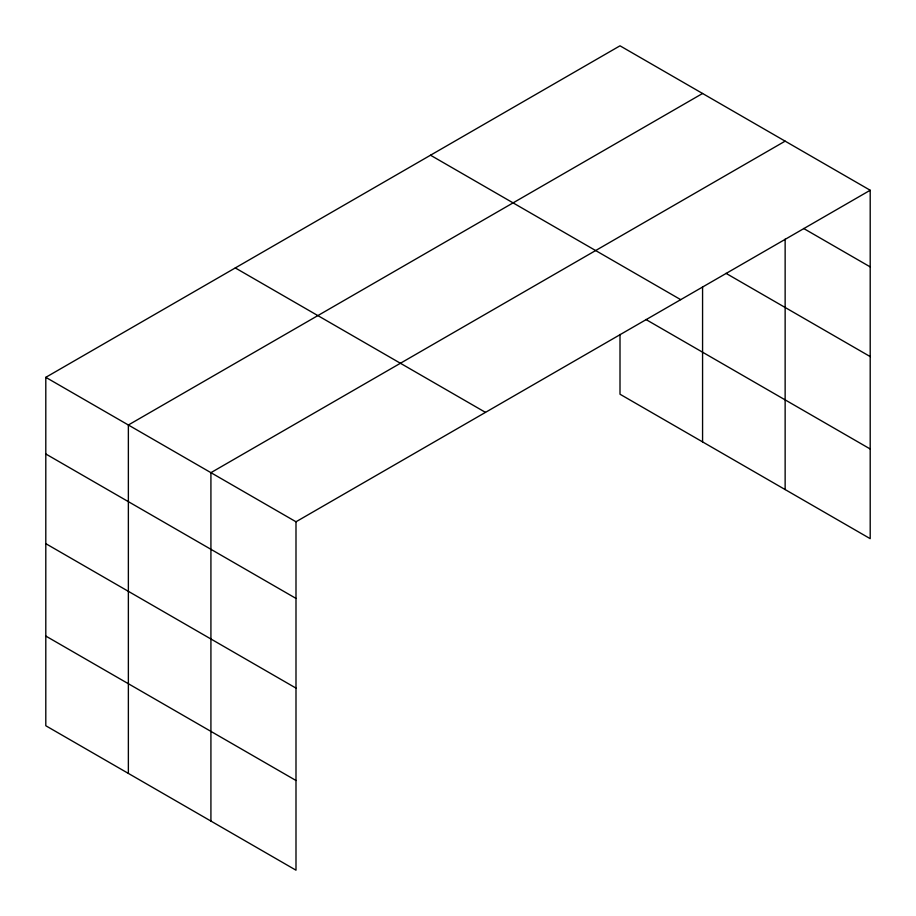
<?xml version="1.0" encoding="UTF-8"?>
<svg xmlns="http://www.w3.org/2000/svg" width="916" height="916" viewBox="0 0 916 916"><rect width="100%" height="100%" fill="white"/><g stroke="black" fill="none" stroke-linecap="round" stroke-linejoin="round"><path stroke-width="1.37" d="M785.138 239.145L785.138 489.556M620.006 334.432L620.006 394.224L870.2 538.665L870.2 190.253L620.006 45.811L45.8 377.335L45.8 725.747L295.994 870.189L295.994 521.776L45.8 377.335M702.572 93.478L128.366 425.001L128.366 773.413M785.138 141.144L210.92 472.667L210.92 821.08M295.994 521.776L870.2 190.253M803.63 228.473L870.2 266.899M725.987 273.323L870.2 356.587M430.52 155.216L680.714 299.658M645.894 319.478L870.2 448.989M235.286 267.93L485.48 412.372M45.8 453.981L295.994 598.423M45.8 543.657L295.994 688.111M45.8 636.059L295.994 780.501M702.572 286.822L702.572 441.89"/></g></svg>
